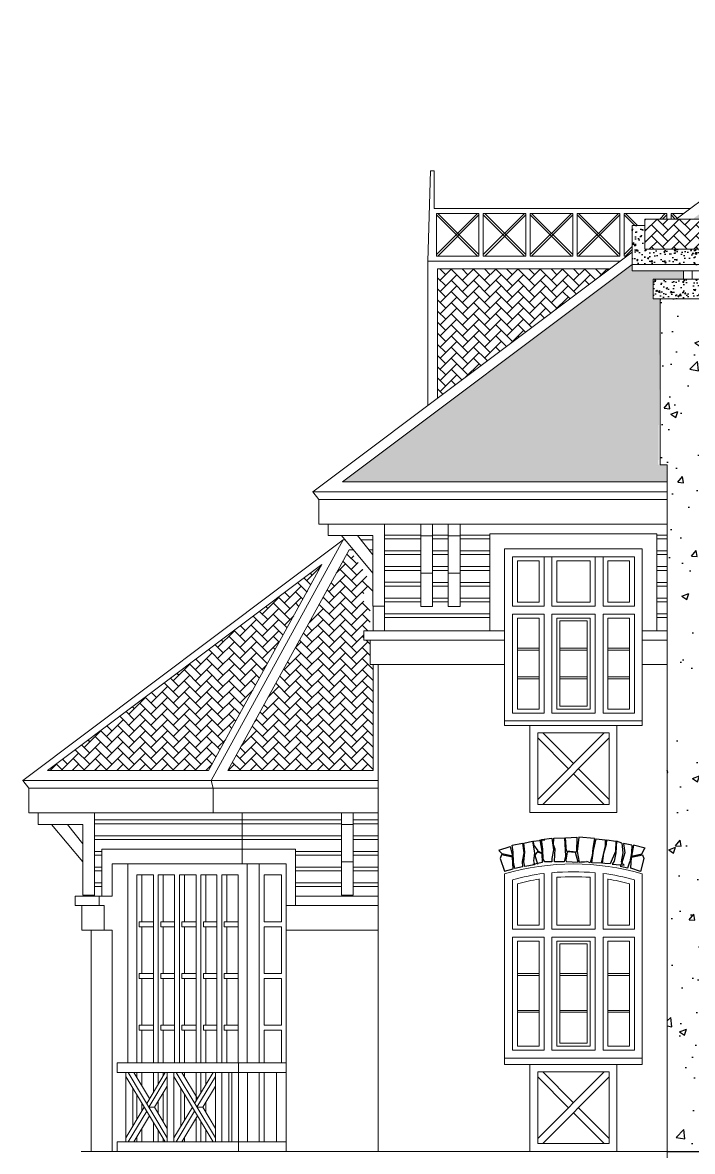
# Model space of a CAD drawing. Header units: inches. Extents: x 50528 to 135443, y 2123 to 51482.
# Drawn here: x 81285 to 88097, y 9921 to 21402 of the extents above; entities that cross this region are included whole.
import ezdxf

# ---------------------------------------------------------------- set-up
doc = ezdxf.new("R2010")
doc.units = ezdxf.units.IN
doc.header["$MEASUREMENT"] = 0
doc.layers.add('hatches', color=8, linetype='Continuous')
doc.layers.add('wall', color=140, linetype='Continuous')
pattern_1 = [(50, (0, 0), (717.26, -62.752), [75, -825]), (355, (0, 0), (-138.7513, 752.192), [60, -660]), (100.45144, (59.8, -5.2), (578.509, 689.44), [63.74, -701.142]), (46.1842, (0, 200), (1067.241, -165.519), [112.5, -1237.5]), (96.6356, (88.9, 186.2), (934.662, 974.119), [95.61, -1051.714]), (351.1842, (0, 200), (934.662, 974.119), [90, -990]), (21, (100, 150), (596.907, -402.619), [75, -825]), (326, (100, 150), (243.3153, 725.15), [60, -660]), (71.45144, (149.74, 116.45), (840.2224, 322.531), [63.74, -701.142]), (37.5, (0, 0), (12.15986, 332.89385), [0, -652, 0, -670, 0, -662.5]), (7.5, (0, 0), (263.0695, 394.4117), [0, -382, 0, -637, 0, -252.5]), (327.5, (-223, 0), (533.8224, -22.5549), [0, -250, 0, -780, 0, -1035]), (317.5, (-323, 0), (583.1862, 100.105), [0, -325, 0, -518, 0, -735])]

msp = doc.modelspace()

# ---------------------------------------------------------------- hatches: boundary and pattern name
at = {"layer": 'hatches', "ltscale": 50, "true_color": 0xcd6928}
h = msp.add_hatch(dxfattribs=at)
h.set_pattern_fill('AR-HBONE', color=32, scale=20, style=0)
h.paths.add_polyline_path([(84537, 16731), (87486, 18942), (87486, 18877), (88008, 18877), (88008, 18793), (87697, 18793), (87697, 18593), (87768, 18593), (87752, 16905), (87842, 16905), (87842, 16731)])
h.paths.add_polyline_path([(96398, 17101), (96398, 16896), (96385, 16896), (96385, 16893), (96278, 16893), (96278, 16731), (100137, 16731), (94042, 21302), (93568, 21302), (93589, 20617), (96987, 18060), (96927, 17980), (96927, 17730), (96851, 17730), (96851, 17610), (96714, 17610)])
h.paths.add_polyline_path([(90720, 16896), (90707, 16896), (90707, 17101), (90390, 17610), (90253, 17610), (90253, 17730), (90177, 17730), (90177, 17980), (90115, 18064), (93518, 20617), (93540, 21302), (90632, 21302), (88100, 19403), (88969, 19403), (88969, 19338), (89098, 19338), (89098, 18942), (89098, 18877), (88575, 18877), (88575, 18793), (88886, 18793), (88886, 18593), (88807, 18593), (88807, 16905), (88732, 16905), (88732, 16731), (90826, 16731), (90826, 16893), (90720, 16893)])
h.paths.add_polyline_path([(90666, 18797), (90011, 18797), (90011, 18797), (90666, 18797)], flags=16)
at = {"layer": 'hatches'}
h = msp.add_hatch(dxfattribs=at)
h.set_pattern_fill('AR-CONC', color=0, scale=20)
h.set_pattern_definition([(50, (0, 0), (143.45204, -12.55043), [15, -165]), (355, (0, 0), (-27.75027, 150.43843), [12, -132]), (100.45144, (11.95, -1.05), (115.70177, 137.888), [12.74804, -140.22842]), (46.1842, (0, 40), (213.44827, -33.10386), [22.5, -247.5]), (96.63564, (17.79, 37.24), (186.9324, 194.8237), [19.12207, -210.34275]), (351.18416, (0, 40), (186.9324, 194.8237), [18, -198]), (21, (20, 30), (119.38141, -80.52378), [15, -165]), (326, (20, 30), (48.66307, 145.03), [12, -132]), (71.45144, (29.95, 23.29), (168.04448, 64.50623), [12.74804, -140.22842]), (37.5, (0, 0), (2.43197, 66.57877), [0, -130.4, 0, -134, 0, -132.5]), (7.5, (0, 0), (52.61391, 78.88234), [0, -76.4, 0, -127.4, 0, -50.5]), (327.5, (-44.6, 0), (106.764487, -4.510974), [0, -50, 0, -156, 0, -207]), (317.5, (-64.6, 0), (116.63723, 20.021), [0, -65, 0, -103.6, 0, -147])])
h.paths.add_polyline_path([(88886, 18793), (87697, 18793), (87697, 18593), (88886, 18593)])
h.paths.add_polyline_path([(89098, 19338), (88969, 19338), (88969, 19097), (88969, 19097), (87615, 19097), (87615, 19338), (87485, 19338), (87486, 18942), (89098, 18942)])
at = {"layer": 'hatches', "ltscale": 50, "true_color": 0xcd6928}
h = msp.add_hatch(dxfattribs=at)
h.set_pattern_fill('AR-HBONE', color=32, scale=20, style=0)
h.paths.add_polyline_path([(87615, 19097), (88969, 19097), (88969, 19403), (87615, 19403)])
h = msp.add_hatch(dxfattribs=at)
h.set_pattern_fill('AR-HBONE', color=32, scale=20, style=0)
h.paths.add_polyline_path([(87260, 18897), (85505, 17581), (85505, 18897)])
at = {"layer": 'hatches'}
h = msp.add_hatch(dxfattribs=at)
h.set_pattern_fill('AR-CONC', color=0, scale=100)
h.set_pattern_definition(pattern_1)
h.paths.add_polyline_path([(88799, 18586), (87774, 18586), (87774, 18585), (87774, 16910), (88799, 16910)])
h = msp.add_hatch(dxfattribs=at)
h.set_pattern_fill('AR-CONC', color=0, scale=100)
h.set_pattern_definition(pattern_1)
h.paths.add_polyline_path([(88732, 16301), (88732, 16905), (87842, 16905), (87842, 16301), (87842, 15511), (88732, 15511)])
h.paths.add_polyline_path([(88732, 15511), (87842, 15511), (87842, 12586), (88732, 12586)])
h.paths.add_polyline_path([(88732, 12586), (87842, 12586), (87842, 9921), (88732, 9921)])
h.paths.add_polyline_path([(88732, 9921), (87842, 9921), (87842, 8871), (88732, 8871)])
at = {"layer": 'hatches', "ltscale": 50, "true_color": 0xcd6928}
h = msp.add_hatch(dxfattribs=at)
h.set_pattern_fill('AR-HBONE', color=32, scale=20, style=0)
h.paths.add_polyline_path([(84846, 15604), (84846, 15672), (84617, 16040), (84607, 16040), (83371, 13795), (84850, 13795), (84850, 14872), (84821, 14872), (84821, 15122), (84756, 15122), (84756, 15217), (84850, 15217), (84850, 15259), (84821, 15259), (84821, 15509), (84756, 15509), (84756, 15604)])
h = msp.add_hatch(dxfattribs=at)
h.set_pattern_fill('AR-HBONE', color=32, scale=20, style=0)
h.paths.add_polyline_path([(84329, 15889), (81537, 13795), (83177, 13795)])

# ---------------------------------------------------------------- linework, layer by layer
at = {"layer": 'hatches', "color": 55, "ltscale": 50, "true_color": 0x999b37}
for p, q in [((86480, 13076, -234), (86597, 13091, -234)), ((86547, 13091, -234), (86569, 12956, -234)), ((86562, 13095, -234), (86668, 13106, -234)), ((86575, 12997, -234), (86562, 13095, -234)), ((86668, 13106, -234), (86686, 12990, -234)), ((86686, 13041, -234), (86688, 13108, -234)), ((86688, 13108, -234), (86796, 13111, -234)), ((86796, 13111, -234), (86808, 12923, -234)), ((86805, 13111, -234), (86922, 13118, -234)), ((86817, 12976, -234), (86805, 13111, -234)), ((86922, 13118, -234), (86918, 12965, -234)), ((86941, 13119, -234), (86925, 12970, -234)), ((87103, 13103, -234), (86941, 13119, -234)), ((87103, 13103, -234), (87085, 13007, -234)), ((87091, 12981, -234), (87117, 13102, -234)), ((87117, 13102, -234), (87211, 13090, -234)), ((87211, 13090, -234), (87211, 13028, -234)), ((87224, 13045, -234), (87226, 13089, -234)), ((87226, 13089, -234), (87317, 13077, -234)), ((86127, 12986, -234), (86245, 13024, -234)), ((86127, 12986, -234), (86245, 13024, -234)), ((86163, 12948, -234), (86133, 12977, -234)), ((86163, 12948, -234), (86133, 12977, -234)), ((86245, 13024, -234), (86267, 12923, -234)), ((86264, 13035, -234), (86370, 13058, -234)), ((86273, 12965, -234), (86264, 13035, -234)), ((86370, 13058, -234), (86384, 12958, -234)), ((86384, 13055, -234), (86472, 13075, -234)), ((86392, 12966, -234), (86384, 13055, -234)), ((86472, 13075, -234), (86491, 12959, -234)), ((86484, 13039, -234), (86480, 13076, -234)), ((86527, 12980, -234), (86484, 13039, -234)), ((86525, 12975, -234), (86494, 12933, -234)), ((86579, 12895, -234), (86575, 12997, -234)), ((86686, 12990, -234), (86667, 12902, -234)), ((86701, 12995, -234), (86686, 13041, -234)), ((86697, 12942, -234), (86701, 12995, -234)), ((86918, 12965, -234), (86817, 12976, -234)), ((87075, 12858, -234), (87091, 12981, -234)), ((87085, 13007, -234), (87078, 12926, -234)), ((87211, 13028, -234), (87170, 12852, -234)), ((87198, 12953, -234), (87224, 13045, -234)), ((87317, 13077, -234), (87315, 12973, -234)), ((87325, 13076, -234), (87320, 12959, -234)), ((87381, 13055, -234), (87325, 13076, -234)), ((87381, 13055, -234), (87391, 12957, -234)), ((87396, 13053, -234), (87411, 12959, -234)), ((87482, 13035, -234), (87396, 13053, -234)), ((87482, 13035, -234), (87396, 13053, -234)), ((87482, 13035, -234), (87478, 12957, -234)), ((87482, 13035, -234), (87478, 12957, -234)), ((87497, 13035, -234), (87479, 12923, -234)), ((87497, 13035, -234), (87479, 12923, -234)), ((87618, 13007, -234), (87497, 13035, -234)), ((87618, 13007, -234), (87497, 13035, -234)), ((87583, 12948, -234), (87613, 13007, -234)), ((87583, 12948, -234), (87613, 13007, -234)), ((87613, 13007, -234), (87618, 13007, -234)), ((86154, 12937, -234), (86142, 12901, -234)), ((86154, 12937, -234), (86142, 12901, -234)), ((86142, 12901, -234), (86185, 12772, -234)), ((86142, 12901, -234), (86185, 12772, -234)), ((86269, 12915, -234), (86154, 12937, -234)), ((86269, 12915, -234), (86154, 12937, -234)), ((86267, 12923, -234), (86163, 12948, -234)), ((86267, 12923, -234), (86163, 12948, -234)), ((86276, 12794, -234), (86269, 12915, -234)), ((86278, 12863, -234), (86273, 12965, -234)), ((86290, 12800, -234), (86278, 12863, -234)), ((86384, 12958, -234), (86365, 12870, -234)), ((86365, 12870, -234), (86368, 12814, -234)), ((86384, 12865, -234), (86392, 12966, -234)), ((86394, 12818, -234), (86384, 12865, -234)), ((86473, 12843, -234), (86574, 12862, -234)), ((86491, 12959, -234), (86481, 12876, -234)), ((86481, 12876, -234), (86490, 12835, -234)), ((86494, 12933, -234), (86523, 12843, -234)), ((86570, 12947, -234), (86520, 12968, -234)), ((86569, 12956, -234), (86522, 12974, -234)), ((86574, 12862, -234), (86570, 12947, -234)), ((86596, 12865, -234), (86579, 12895, -234)), ((86669, 12867, -234), (86596, 12865, -234)), ((86667, 12902, -234), (86669, 12867, -234)), ((86695, 12865, -234), (86697, 12942, -234)), ((86794, 12865, -234), (86695, 12865, -234)), ((86808, 12923, -234), (86794, 12865, -234)), ((86824, 12967, -234), (86811, 12885, -234)), ((86811, 12885, -234), (86815, 12871, -234)), ((86815, 12871, -234), (86934, 12864, -234)), ((86910, 12962, -234), (86824, 12967, -234)), ((86934, 12864, -234), (86910, 12962, -234)), ((86925, 12970, -234), (86945, 12864, -234)), ((87057, 12857, -234), (87023, 12869, -234)), ((87078, 12926, -234), (87057, 12857, -234)), ((87182, 12853, -234), (87198, 12953, -234)), ((87315, 12973, -234), (87261, 12846, -234)), ((87303, 12873, -234), (87280, 12844, -234)), ((87320, 12959, -234), (87303, 12873, -234)), ((87391, 12957, -234), (87373, 12865, -234)), ((87403, 12832, -234), (87373, 12865, -234)), ((87411, 12959, -234), (87380, 12856, -234)), ((87439, 12807, -234), (87460, 12865, -234)), ((87478, 12957, -234), (87460, 12865, -234)), ((87478, 12957, -234), (87460, 12865, -234)), ((87470, 12802, -234), (87477, 12915, -234)), ((87470, 12802, -234), (87477, 12915, -234)), ((87477, 12915, -234), (87591, 12937, -234)), ((87477, 12915, -234), (87591, 12937, -234)), ((87479, 12923, -234), (87583, 12948, -234)), ((87479, 12923, -234), (87583, 12948, -234)), ((87604, 12901, -234), (87569, 12767, -234)), ((87604, 12901, -234), (87569, 12767, -234)), ((87591, 12937, -234), (87604, 12901, -234)), ((87591, 12937, -234), (87604, 12901, -234)), ((86185, 12772, -234), (86276, 12794, -234)), ((86185, 12772, -234), (86276, 12794, -234)), ((86368, 12814, -234), (86290, 12800, -234)), ((86490, 12835, -234), (86394, 12818, -234)), ((87170, 12852, -234), (87075, 12858, -234)), ((87207, 12849, -234), (87182, 12853, -234)), ((87261, 12846, -234), (87207, 12849, -234)), ((87280, 12844, -234), (87403, 12832, -234)), ((87380, 12856, -234), (87364, 12824, -234)), ((87364, 12824, -234), (87439, 12807, -234)), ((87569, 12767, -234), (87470, 12802, -234)), ((87569, 12767, -234), (87470, 12802, -234))]:
    msp.add_line(p, q, dxfattribs=at)
msp.add_open_spline([(86945, 12864, -234), (86964, 12865, -234), (86994, 12867, -234), (87023, 12869, -234)], degree=3, dxfattribs=at)
at = {"layer": 'wall', "color": 7, "linetype": 'Continuous', "lineweight": 15, "ltscale": 0.13, "true_color": 0xffffff}
for p, q in [((87933, 19403, -232), (90599, 21402, -232)), ((85433, 19893, -230), (85405, 18977, -230)), ((85433, 19893, -230), (85470, 19893, -230)), ((85470, 19893, -230), (85470, 19510, -230)), ((85470, 19510, -230), (88076, 19510, -230)), ((85911, 19460, -230), (85493, 19042, -230)), ((85493, 19460, -230), (85493, 19028, -230)), ((85493, 19460, -230), (85925, 19460, -230)), ((85911, 19028, -230), (85493, 19446, -230)), ((85925, 19042, -230), (85507, 19460, -230)), ((85925, 19446, -230), (85507, 19028, -230)), ((85640, 19460, -230), (85925, 19460, -230)), ((85925, 19460, -230), (85925, 19028, -230)), ((85970, 19460, -230), (85970, 19028, -230)), ((85970, 19460, -230), (85970, 19028, -230)), ((86389, 19460, -230), (85970, 19042, -230)), ((85970, 19460, -230), (86403, 19460, -230)), ((86389, 19028, -230), (85970, 19446, -230)), ((86403, 19042, -230), (85985, 19460, -230)), ((86403, 19446, -230), (85985, 19028, -230)), ((86118, 19460, -230), (86403, 19460, -230)), ((86403, 19460, -230), (86403, 19028, -230)), ((86448, 19460, -230), (86448, 19028, -230)), ((86448, 19460, -230), (86448, 19028, -230)), ((86866, 19460, -230), (86448, 19042, -230)), ((86448, 19460, -230), (86881, 19460, -230)), ((86866, 19028, -230), (86448, 19446, -230)), ((86881, 19042, -230), (86462, 19460, -230)), ((86881, 19446, -230), (86462, 19028, -230)), ((86595, 19460, -230), (86881, 19460, -230)), ((86881, 19460, -230), (86881, 19028, -230)), ((86926, 19460, -230), (86926, 19028, -230)), ((86926, 19460, -230), (86926, 19028, -230)), ((87344, 19460, -230), (86926, 19042, -230)), ((86926, 19460, -230), (87358, 19460, -230)), ((87344, 19028, -230), (86926, 19446, -230)), ((87358, 19042, -230), (86940, 19460, -230)), ((87358, 19446, -230), (86940, 19028, -230)), ((87358, 19460, -230), (87358, 19028, -230)), ((87403, 19460, -230), (87403, 19028, -230)), ((87403, 19460, -230), (87403, 19028, -230)), ((87403, 19460, -230), (87836, 19460, -230)), ((87511, 19338, -230), (87403, 19446, -230)), ((87539, 19338, -230), (87417, 19460, -230)), ((87821, 19460, -230), (87765, 19403, -230)), ((87836, 19446, -230), (87793, 19403, -230)), ((87836, 19460, -230), (87836, 19403, -230)), ((87881, 19460, -230), (87881, 19403, -230)), ((87881, 19460, -230), (87881, 19403, -230)), ((87881, 19460, -230), (88009, 19460, -230)), ((87923, 19403, -230), (87881, 19446, -230)), ((87944, 19411, -230), (87895, 19460, -230)), ((87615, 19338, -245), (87485, 19338, -245)), ((87486, 18942, -232), (87485, 19338, -232)), ((84237, 16631, -232), (87485, 19067, -232)), ((87485, 19124, -230), (87403, 19042, -230)), ((87485, 19096, -230), (87417, 19028, -230)), ((87366, 18977, -234), (85405, 18977, -234)), ((85405, 17506, -232), (85405, 18977, -230)), ((87366, 18977, -230), (85405, 18977, -230)), ((85925, 19028, -230), (85493, 19028, -230)), ((86403, 19028, -230), (85970, 19028, -230)), ((86881, 19028, -230), (86448, 19028, -230)), ((87358, 19028, -230), (86926, 19028, -230)), ((87433, 19028, -230), (87403, 19028, -230)), ((84537, 16731, -232), (87486, 18942, -232)), ((85505, 17581, -232), (85505, 18897, -230)), ((87260, 18897, -230), (85505, 18897, -230)), ((87485, 18942, -232), (87485, 18877, -232)), ((87485, 18877, -232), (89098, 18877, -232)), ((87486, 18942, -232), (89098, 18942, -232)), ((88008, 18793, -232), (88008, 18877, -232)), ((88095, 18877, -232), (88095, 18793, -232)), ((87768, 18593, -278), (87768, 16905, -278)), ((87768, 16905, -272), (87842, 16905, -310)), ((87842, 16301, -317), (87842, 16905, -317)), ((87842, 16731, -234), (84537, 16731, -232)), ((87842, 16631, -234), (84235, 16631, -232)), ((84297, 16551, -232), (84237, 16631, -232)), ((84297, 16301, -232), (84297, 16551, -232)), ((84297, 16551, -232), (87842, 16551, -234)), ((84297, 16551, -232), (84297, 16301, -232)), ((84297, 16301, -232), (87842, 16301, -234)), ((84392, 16184, -232), (84392, 16301, -232)), ((84966, 16301, -232), (84966, 15217, -232)), ((85334, 16190, -232), (84966, 16190, -232)), ((85334, 16301, -232), (85334, 15464, -232)), ((85454, 16301, -232), (85454, 15464, -232)), ((85614, 16190, -232), (85454, 16190, -232)), ((85614, 16301, -234), (85614, 15464, -234)), ((85734, 16301, -234), (85734, 15464, -234)), ((86037, 16190, -232), (85734, 16190, -232)), ((86037, 16201, -234), (86037, 15217, -234)), ((87737, 16201, -234), (86037, 16201, -234)), ((87737, 16201, -234), (87737, 15217, -234)), ((87842, 16189, -232), (87737, 16189, -232)), ((87842, 8871, -234), (87842, 16301, -234)), ((81287, 13695, -234), (84547, 16140, -234)), ((83202, 13695, -234), (84547, 16140, -234)), ((84846, 16184, -232), (84392, 16184, -232)), ((84846, 15803, -232), (84529, 16184, -232)), ((84547, 16140, -234), (84565, 16140, -234)), ((84846, 15988, -232), (84692, 16184, -232)), ((84726, 16140, -234), (84846, 16140, -234)), ((84846, 16184, -232), (84846, 15467, -232)), ((85334, 16151, -232), (84966, 16151, -232)), ((85334, 16181, -232), (85454, 16181, -232)), ((85614, 16151, -232), (85454, 16151, -232)), ((85614, 16181, -234), (85734, 16181, -234)), ((86037, 16151, -232), (85734, 16151, -232)), ((87842, 16151, -232), (87737, 16151, -232)), ((83371, 13795, -234), (84607, 16040, -234)), ((84607, 16040, -234), (84649, 16040, -234)), ((84805, 16040, -234), (84846, 16040, -234)), ((85334, 16030, -232), (84966, 16030, -232)), ((85334, 15991, -232), (84966, 15991, -232)), ((85614, 16029, -232), (85454, 16029, -232)), ((85614, 15991, -232), (85454, 15991, -232)), ((86037, 16029, -232), (85734, 16029, -232)), ((86037, 15991, -232), (85734, 15991, -232)), ((86187, 16051, -234), (86187, 14254, -234)), ((87587, 16051, -234), (86187, 16051, -234)), ((86268, 15967, -234), (86268, 15467, -234)), ((86268, 15967, -234), (87508, 15967, -234)), ((86588, 15967, -234), (86588, 15507, -234)), ((86588, 15967, -234), (86588, 15467, -234)), ((86668, 15967, -234), (86668, 15467, -234)), ((87108, 15967, -234), (87108, 15467, -234)), ((87188, 15967, -234), (87188, 15467, -234)), ((87188, 15967, -234), (87188, 15467, -234)), ((87508, 15967, -234), (87508, 15467, -234)), ((87587, 16051, -234), (87587, 14254, -234)), ((87842, 16029, -232), (87737, 16029, -232)), ((87842, 15991, -232), (87737, 15991, -232)), ((81537, 13795, -234), (84329, 15889, -234)), ((83177, 13795, -234), (84329, 15889, -234)), ((85334, 15870, -232), (84966, 15870, -232)), ((85614, 15870, -232), (85454, 15870, -232)), ((86037, 15869, -232), (85734, 15870, -232)), ((86318, 15927, -234), (86538, 15927, -234)), ((86318, 15927, -234), (86318, 15507, -234)), ((86538, 15927, -234), (86538, 15507, -234)), ((86718, 15927, -234), (87058, 15927, -234)), ((86718, 15927, -234), (86718, 15507, -234)), ((87058, 15927, -234), (87058, 15507, -234)), ((87238, 15927, -234), (87458, 15927, -234)), ((87238, 15927, -234), (87238, 15507, -234)), ((87458, 15927, -234), (87458, 15507, -234)), ((87842, 15869, -232), (87737, 15869, -232)), ((85334, 15831, -232), (84966, 15831, -232)), ((85334, 15801, -232), (85454, 15801, -232)), ((85614, 15831, -232), (85454, 15831, -232)), ((85614, 15801, -234), (85734, 15801, -234)), ((86037, 15831, -232), (85734, 15831, -232)), ((87842, 15831, -232), (87737, 15831, -232)), ((85334, 15710, -232), (84966, 15710, -232)), ((85334, 15671, -232), (84966, 15671, -232)), ((85614, 15709, -232), (85454, 15709, -232)), ((85614, 15671, -232), (85454, 15671, -232)), ((86037, 15709, -232), (85734, 15709, -232)), ((86037, 15671, -232), (85734, 15671, -232)), ((87842, 15709, -232), (87737, 15709, -232)), ((87842, 15671, -232), (87737, 15671, -232)), ((85334, 15549, -232), (84966, 15549, -232)), ((85334, 15511, -232), (84966, 15511, -232)), ((85614, 15549, -232), (85454, 15549, -232)), ((85614, 15511, -232), (85454, 15511, -232)), ((86037, 15549, -232), (85734, 15549, -232)), ((86037, 15511, -232), (85734, 15511, -232)), ((86318, 15507, -234), (86538, 15507, -234)), ((86668, 15507, -234), (86668, 15467, -234)), ((86718, 15507, -234), (87058, 15507, -234)), ((87238, 15507, -234), (87458, 15507, -234)), ((87842, 15549, -232), (87737, 15549, -232)), ((87842, 15511, -232), (87737, 15511, -232)), ((84846, 15467, -232), (84966, 15467, -232)), ((84850, 15467, -232), (84850, 15217, -232)), ((86037, 15389, -232), (84966, 15389, -232)), ((85334, 15464, -232), (85454, 15464, -232)), ((85614, 15464, -234), (85734, 15464, -234)), ((86268, 15467, -234), (86588, 15467, -234)), ((86268, 15467, -234), (86588, 15467, -234)), ((86268, 15387, -234), (86268, 14380, -234)), ((86268, 15387, -234), (86588, 15387, -234)), ((86268, 15387, -234), (86588, 15387, -234)), ((86588, 15387, -234), (86588, 14380, -234)), ((86588, 15387, -234), (86588, 14380, -234)), ((86668, 15467, -234), (87108, 15467, -234)), ((86668, 15387, -234), (87108, 15387, -234)), ((86668, 15387, -234), (86668, 14380, -234)), ((86668, 15387, -234), (87108, 15387, -234)), ((86668, 15387, -234), (86668, 14380, -234)), ((87108, 15387, -234), (87108, 14380, -234)), ((87108, 15387, -234), (87108, 14380, -234)), ((87188, 15467, -234), (87508, 15467, -234)), ((87188, 15387, -234), (87188, 14380, -234)), ((87188, 15387, -234), (87188, 14380, -234)), ((87508, 15387, -234), (87188, 15387, -234)), ((87508, 15387, -234), (87188, 15387, -234)), ((87508, 15387, -234), (87508, 14380, -234)), ((87842, 15389, -232), (87737, 15389, -232)), ((86037, 15351, -232), (84966, 15351, -232)), ((86318, 15346, -234), (86318, 14420, -234)), ((86318, 15346, -234), (86538, 15346, -234)), ((86538, 15346, -234), (86538, 14420, -234)), ((86718, 15346, -234), (86718, 14420, -234)), ((86718, 15346, -234), (87058, 15346, -234)), ((86718, 15346, -234), (86718, 14420, -234)), ((86718, 15346, -234), (87058, 15346, -234)), ((86748, 15316, -234), (86748, 14450, -234)), ((86748, 15316, -234), (87028, 15316, -234)), ((87028, 15316, -234), (87028, 14450, -234)), ((87058, 15346, -234), (87058, 14420, -234)), ((87058, 15346, -234), (87058, 14420, -234)), ((87238, 15346, -234), (87238, 14420, -234)), ((87458, 15346, -234), (87238, 15346, -234)), ((87458, 15346, -234), (87458, 14420, -234)), ((87842, 15351, -232), (87737, 15351, -232)), ((86187, 15217, -232), (84756, 15217, -232)), ((84756, 15217, -232), (84756, 15122, -232)), ((87842, 15217, -232), (87587, 15217, -232)), ((84756, 15122, -232), (86187, 15122, -232)), ((84821, 14872, -232), (84821, 15122, -232)), ((87587, 15122, -232), (87842, 15122, -232)), ((86538, 15038, -234), (86318, 15038, -234)), ((86538, 15018, -234), (86318, 15018, -234)), ((87028, 15038, -234), (86748, 15038, -234)), ((87028, 15018, -234), (86748, 15018, -234)), ((87458, 15038, -234), (87238, 15038, -234)), ((87458, 15018, -234), (87238, 15018, -234)), ((84821, 14872, -232), (86187, 14872, -232)), ((84850, 14872, -232), (84850, 13795, -232)), ((84901, 14872, -232), (84901, 9921, -232)), ((87587, 14872, -232), (87842, 14872, -232)), ((86538, 14749, -234), (86318, 14749, -234)), ((86538, 14729, -234), (86318, 14729, -234)), ((87028, 14749, -234), (86748, 14749, -234)), ((87028, 14729, -234), (86748, 14729, -234)), ((87458, 14749, -234), (87238, 14749, -234)), ((87458, 14729, -234), (87238, 14729, -234)), ((86268, 14380, -234), (86588, 14380, -234)), ((86538, 14420, -234), (86318, 14420, -234)), ((86668, 14380, -234), (87108, 14380, -234)), ((87058, 14420, -234), (86718, 14420, -234)), ((86748, 14450, -234), (87028, 14450, -234)), ((87188, 14380, -234), (87508, 14380, -234)), ((87458, 14420, -234), (87238, 14420, -234)), ((87587, 14300, -234), (86187, 14300, -234)), ((86187, 14300, -234), (87587, 14300, -234)), ((86187, 14254, -234), (87587, 14254, -234)), ((86445, 13369, -234), (86445, 14254, -234)), ((87330, 14254, -234), (87330, 13369, -234)), ((86525, 14179, -234), (87250, 14179, -234)), ((86525, 13449, -234), (86525, 14179, -234)), ((86525, 13500, -235), (87199, 14179, -234)), ((86525, 14128, -234), (86837, 13814, -235)), ((86576, 14179, -234), (86888, 13865, -235)), ((86576, 13449, -235), (87250, 14128, -234)), ((87250, 13449, -234), (87250, 14179, -234)), ((83177, 13795, -234), (81537, 13795, -234)), ((84850, 13795, -234), (83371, 13795, -234)), ((86938, 13814, -235), (87250, 13500, -235)), ((84901, 13695, -234), (81285, 13695, -234)), ((81347, 13615, -234), (81287, 13695, -234)), ((83222, 13615, -232), (83202, 13695, -234)), ((86888, 13763, -235), (87199, 13449, -235)), ((81347, 13365, -234), (81347, 13615, -234)), ((81347, 13615, -234), (84901, 13615, -234)), ((81347, 13615, -234), (81347, 13365, -234)), ((83222, 13365, -232), (83222, 13615, -232)), ((87250, 13449, -235), (86525, 13449, -235)), ((84901, 13365, -234), (81347, 13365, -234)), ((81347, 13365, -234), (84901, 13365, -234)), ((81442, 13246, -233), (81442, 13363, -234)), ((82016, 13365, -234), (82016, 12518, -234)), ((83519, 12847, -240), (83519, 13365, -233)), ((84528, 13365, -234), (84528, 12528, -234)), ((84648, 13365, -234), (84648, 12528, -234)), ((87330, 13369, -234), (86445, 13369, -234)), ((81896, 13246, -233), (81442, 13246, -233)), ((81896, 12865, -233), (81579, 13246, -233)), ((81896, 13051, -233), (81742, 13246, -233)), ((81896, 13246, -233), (81896, 12529, -233)), ((84528, 13293, -234), (82016, 13294, -234)), ((84528, 13254, -234), (82016, 13254, -234)), ((84528, 13245, -234), (84648, 13245, -234)), ((84901, 13293, -232), (84648, 13293, -232)), ((84901, 13254, -232), (84648, 13254, -232)), ((84528, 13131, -234), (82016, 13132, -234)), ((84528, 13094, -234), (82016, 13094, -234)), ((84901, 13132, -232), (84648, 13132, -232)), ((84901, 13094, -232), (84648, 13094, -232)), ((82090, 12972, -234), (82016, 12972, -234)), ((82090, 12934, -234), (82016, 12934, -234)), ((84528, 12972, -234), (84061, 12972, -234)), ((84528, 12934, -234), (84061, 12934, -234)), ((84528, 12865, -234), (84648, 12865, -234)), ((84901, 12972, -232), (84648, 12972, -232)), ((84901, 12934, -232), (84648, 12934, -232)), ((82090, 12812, -234), (82016, 12812, -234)), ((82090, 12774, -234), (82016, 12774, -234)), ((82197, 12518, -232), (82197, 12847, -232)), ((82197, 12847, -234), (83967, 12847, -234)), ((82354, 10821, -232), (82354, 12847, -236)), ((83570, 10821, -232), (83570, 12847, -236)), ((83691, 12847, -236), (83691, 10821, -232)), ((83967, 12847, -232), (83967, 9921, -232)), ((84528, 12812, -234), (84061, 12812, -234)), ((84528, 12774, -234), (84061, 12774, -234)), ((84901, 12812, -232), (84648, 12812, -232)), ((84901, 12774, -232), (84648, 12774, -232)), ((86588, 12748, -234), (86588, 12221, -234)), ((86588, 12748, -234), (86588, 12181, -234)), ((86668, 12756, -234), (86668, 12181, -234)), ((87108, 12755, -234), (87108, 12181, -234)), ((87188, 12748, -234), (87188, 12181, -234)), ((87188, 12748, -234), (87188, 12181, -234)), ((82090, 12652, -234), (82016, 12652, -234)), ((82447, 11470, -232), (82447, 12733, -236)), ((82615, 12733, -236), (82447, 12733, -236)), ((82615, 12733, -236), (82447, 12733, -236)), ((82497, 12257, -234), (82497, 12733, -236)), ((82615, 12733, -236), (82615, 10821, -232)), ((82830, 12733, -236), (82665, 12733, -236)), ((82665, 12733, -236), (82665, 10821, -232)), ((82830, 12733, -236), (82665, 12733, -236)), ((82715, 12733, -236), (82715, 12257, -234)), ((82830, 10821, -232), (82830, 12733, -236)), ((83029, 12733, -236), (82880, 12733, -236)), ((82880, 10821, -232), (82880, 12733, -236)), ((83049, 12733, -236), (82880, 12733, -236)), ((82930, 12257, -234), (82930, 12733, -236)), ((83049, 10821, -232), (83049, 12733, -236)), ((83049, 10821, -232), (83049, 12733, -236)), ((83049, 10821, -232), (83049, 12733, -236)), ((83223, 12733, -236), (83099, 12733, -236)), ((83099, 10821, -232), (83099, 12733, -236)), ((83223, 12733, -236), (83099, 12733, -236)), ((83223, 12733, -236), (83099, 12733, -236)), ((83099, 10821, -232), (83099, 12733, -236)), ((83223, 12733, -236), (83099, 12733, -236)), ((83223, 12733, -236), (83099, 12733, -236)), ((83099, 10821, -232), (83099, 12733, -236)), ((83261, 12733, -236), (83099, 12733, -236)), ((83149, 12257, -234), (83149, 12733, -236)), ((83149, 12257, -234), (83149, 12733, -236)), ((83149, 12257, -234), (83149, 12733, -236)), ((83261, 10821, -232), (83261, 12733, -236)), ((83261, 10821, -232), (83261, 12733, -236)), ((83261, 10821, -232), (83261, 12733, -236)), ((83381, 12733, -236), (83311, 12733, -236)), ((83311, 10821, -232), (83311, 12733, -236)), ((83381, 12733, -236), (83311, 12733, -236)), ((83381, 12733, -236), (83311, 12733, -236)), ((83311, 10821, -232), (83311, 12733, -236)), ((83381, 12733, -236), (83311, 12733, -236)), ((83381, 12733, -236), (83311, 12733, -236)), ((83311, 10821, -232), (83311, 12733, -236)), ((83477, 12733, -236), (83311, 12733, -236)), ((83361, 12257, -234), (83361, 12733, -236)), ((83361, 12257, -234), (83361, 12733, -236)), ((83361, 12257, -234), (83361, 12733, -236)), ((83477, 10821, -232), (83477, 12733, -236)), ((83741, 12733, -236), (83917, 12733, -236)), ((83741, 12733, -236), (83741, 12257, -234)), ((83917, 12733, -236), (83918, 12257, -234)), ((84528, 12652, -234), (84061, 12652, -234)), ((84901, 12652, -234), (84648, 12652, -234)), ((86187, 12743, -234), (86187, 10806, -234)), ((86268, 12681, -234), (86268, 12181, -234)), ((86318, 12642, -234), (86318, 12221, -234)), ((86538, 12692, -234), (86538, 12221, -234)), ((86718, 12709, -234), (86718, 12221, -234)), ((87058, 12709, -234), (87058, 12221, -234)), ((87238, 12692, -234), (87238, 12221, -234)), ((87458, 12642, -234), (87458, 12221, -234)), ((87508, 12681, -234), (87508, 12181, -234)), ((87587, 12743, -234), (87587, 10806, -234)), ((81821, 12518, -236), (82197, 12518, -236)), ((81821, 12518, -234), (81821, 12423, -234)), ((81896, 12529, -233), (82016, 12529, -233)), ((81962, 12518, -232), (81962, 12528, -232)), ((82090, 12614, -234), (82016, 12614, -234)), ((82065, 12518, -234), (82065, 12423, -234)), ((84528, 12614, -234), (84061, 12614, -234)), ((84061, 12518, -236), (84901, 12518, -236)), ((84528, 12528, -234), (84648, 12528, -234)), ((84901, 12614, -234), (84648, 12614, -234)), ((81821, 12423, -236), (82115, 12423, -236)), ((81886, 12173, -234), (81886, 12423, -234)), ((82115, 12173, -234), (82115, 12423, -234)), ((83967, 12423, -236), (84901, 12423, -236)), ((82197, 12173, -236), (81886, 12173, -236)), ((81983, 12173, -232), (81983, 9921, -232)), ((82197, 9921, -235), (82197, 12173, -232)), ((82472, 12207, -234), (82472, 12257, -234)), ((82615, 12257, -234), (82472, 12257, -234)), ((82615, 12207, -234), (82472, 12207, -234)), ((82497, 11731, -232), (82497, 12207, -234)), ((82830, 12257, -234), (82690, 12257, -234)), ((82690, 12207, -234), (82690, 12257, -234)), ((82830, 12207, -234), (82690, 12207, -234)), ((82715, 12207, -234), (82715, 11731, -232)), ((83049, 12257, -234), (82905, 12257, -234)), ((82905, 12207, -234), (82905, 12257, -234)), ((83049, 12207, -234), (82905, 12207, -234)), ((82930, 11731, -232), (82930, 12207, -234)), ((83223, 12257, -234), (83124, 12257, -234)), ((83124, 12207, -234), (83124, 12257, -234)), ((83223, 12257, -234), (83124, 12257, -234)), ((83124, 12207, -234), (83124, 12257, -234)), ((83261, 12257, -234), (83124, 12257, -234)), ((83124, 12207, -234), (83124, 12257, -234)), ((83223, 12207, -234), (83124, 12207, -234)), ((83223, 12207, -234), (83124, 12207, -234)), ((83261, 12207, -234), (83124, 12207, -234)), ((83149, 11731, -232), (83149, 12207, -234)), ((83149, 11731, -232), (83149, 12207, -234)), ((83149, 11731, -232), (83149, 12207, -234)), ((83415, 12257, -234), (83336, 12257, -234)), ((83336, 12207, -234), (83336, 12257, -234)), ((83415, 12257, -234), (83336, 12257, -234)), ((83336, 12207, -234), (83336, 12257, -234)), ((83477, 12257, -234), (83336, 12257, -234)), ((83336, 12207, -234), (83336, 12257, -234)), ((83477, 12207, -234), (83336, 12207, -234)), ((83477, 12207, -234), (83336, 12207, -234)), ((83477, 12207, -234), (83336, 12207, -234)), ((83361, 11731, -232), (83361, 12207, -234)), ((83361, 11731, -232), (83361, 12207, -234)), ((83361, 11731, -232), (83361, 12207, -234)), ((83741, 12257, -234), (83918, 12257, -234)), ((83741, 12207, -234), (83918, 12207, -234)), ((83741, 12207, -234), (83741, 11731, -232)), ((83918, 12207, -234), (83917, 11731, -232)), ((84901, 12173, -236), (83967, 12173, -236)), ((86268, 12181, -234), (86588, 12181, -234)), ((86268, 12181, -234), (86588, 12181, -234)), ((86318, 12221, -234), (86538, 12221, -234)), ((86668, 12221, -234), (86668, 12181, -234)), ((86668, 12181, -234), (87108, 12181, -234)), ((86718, 12221, -234), (87058, 12221, -234)), ((87188, 12181, -234), (87508, 12181, -234)), ((87238, 12221, -234), (87458, 12221, -234)), ((83968, 12163, -232), (83967, 12163, -232)), ((86268, 12101, -234), (86268, 10951, -234)), ((86268, 12101, -234), (86588, 12101, -234)), ((86268, 12101, -234), (86588, 12101, -234)), ((86318, 12061, -234), (86318, 10991, -234)), ((86318, 12061, -234), (86538, 12061, -234)), ((86538, 12061, -234), (86538, 10991, -234)), ((86588, 12101, -234), (86588, 10951, -234)), ((86588, 12101, -234), (86588, 10951, -234)), ((86668, 12101, -234), (87108, 12101, -234)), ((86668, 12101, -234), (86668, 10951, -234)), ((86668, 12101, -234), (87108, 12101, -234)), ((86668, 12101, -234), (86668, 10951, -234)), ((86718, 12061, -234), (87058, 12061, -234)), ((86718, 12061, -234), (86718, 10991, -234)), ((86718, 12061, -234), (87058, 12061, -234)), ((87058, 12061, -234), (87058, 10991, -234)), ((87108, 12101, -234), (87108, 10951, -234)), ((87108, 12101, -234), (87108, 10951, -234)), ((87188, 12101, -234), (87188, 10951, -234)), ((87188, 12101, -234), (87188, 10951, -234)), ((87508, 12101, -234), (87188, 12101, -234)), ((87508, 12101, -234), (87188, 12101, -234)), ((87238, 12061, -234), (87238, 10991, -234)), ((87458, 12061, -234), (87238, 12061, -234)), ((87458, 12061, -234), (87458, 10991, -234)), ((87508, 12101, -234), (87508, 10951, -234)), ((82447, 10821, -232), (82447, 11989, -232)), ((86748, 12031, -234), (86748, 11021, -234)), ((86748, 12031, -234), (87028, 12031, -234)), ((87028, 12031, -234), (87028, 11021, -234)), ((82615, 11731, -232), (82472, 11731, -232)), ((82472, 11681, -232), (82472, 11731, -232)), ((82830, 11731, -232), (82690, 11731, -232)), ((82690, 11731, -232), (82690, 11681, -232)), ((83049, 11731, -232), (82905, 11731, -232)), ((82905, 11681, -232), (82905, 11731, -232)), ((83223, 11731, -232), (83124, 11731, -232)), ((83124, 11681, -232), (83124, 11731, -232)), ((83223, 11731, -232), (83124, 11731, -232)), ((83124, 11681, -232), (83124, 11731, -232)), ((83261, 11731, -232), (83124, 11731, -232)), ((83124, 11681, -232), (83124, 11731, -232)), ((83477, 11731, -232), (83336, 11731, -232)), ((83336, 11681, -232), (83336, 11731, -232)), ((83477, 11731, -232), (83336, 11731, -232)), ((83336, 11681, -232), (83336, 11731, -232)), ((83477, 11731, -232), (83336, 11731, -232)), ((83336, 11681, -232), (83336, 11731, -232)), ((83741, 11731, -232), (83917, 11731, -232)), ((86538, 11730, -234), (86318, 11730, -234)), ((87028, 11730, -234), (86748, 11730, -234)), ((87458, 11730, -234), (87238, 11730, -234)), ((82615, 11681, -232), (82472, 11681, -232)), ((82497, 11205, -232), (82497, 11681, -232)), ((82830, 11681, -232), (82690, 11681, -232)), ((82715, 11681, -232), (82715, 11205, -232)), ((83049, 11681, -232), (82905, 11681, -232)), ((82930, 11205, -232), (82930, 11681, -232)), ((83223, 11681, -232), (83124, 11681, -232)), ((83223, 11681, -232), (83124, 11681, -232)), ((83261, 11681, -232), (83124, 11681, -232)), ((83149, 11205, -232), (83149, 11681, -232)), ((83149, 11205, -232), (83149, 11681, -232)), ((83149, 11205, -232), (83149, 11681, -232)), ((83415, 11681, -232), (83336, 11681, -232)), ((83415, 11681, -232), (83336, 11681, -232)), ((83477, 11681, -232), (83336, 11681, -232)), ((83361, 11205, -232), (83361, 11681, -232)), ((83361, 11205, -232), (83361, 11681, -232)), ((83361, 11205, -232), (83361, 11681, -232)), ((83741, 11681, -232), (83917, 11681, -232)), ((83741, 11681, -232), (83741, 11205, -232)), ((83917, 11681, -232), (83917, 11205, -232)), ((86538, 11710, -234), (86318, 11710, -234)), ((87028, 11710, -234), (86748, 11710, -234)), ((87458, 11710, -234), (87238, 11710, -234)), ((86538, 11356, -234), (86318, 11356, -234)), ((86538, 11336, -234), (86318, 11336, -234)), ((87028, 11356, -234), (86748, 11356, -234)), ((87028, 11336, -234), (86748, 11336, -234)), ((87458, 11356, -234), (87238, 11356, -234)), ((87458, 11336, -234), (87238, 11336, -234)), ((82472, 11155, -232), (82472, 11205, -232)), ((82615, 11205, -232), (82472, 11205, -232)), ((82472, 11155, -232), (82472, 11205, -232)), ((82615, 11155, -232), (82472, 11155, -232)), ((82497, 10821, -232), (82497, 11155, -232)), ((82830, 11205, -232), (82690, 11205, -232)), ((82690, 11205, -232), (82690, 11155, -232)), ((82690, 11205, -232), (82690, 11155, -232)), ((82830, 11155, -232), (82690, 11155, -232)), ((82715, 11155, -232), (82715, 10821, -232)), ((83049, 11205, -232), (82905, 11205, -232)), ((82905, 11155, -232), (82905, 11205, -232)), ((83049, 11155, -232), (82905, 11155, -232)), ((82930, 10821, -232), (82930, 11155, -232)), ((83223, 11205, -232), (83124, 11205, -232)), ((83124, 11155, -232), (83124, 11205, -232)), ((83223, 11205, -232), (83124, 11205, -232)), ((83124, 11155, -232), (83124, 11205, -232)), ((83261, 11205, -232), (83124, 11205, -232)), ((83124, 11155, -232), (83124, 11205, -232)), ((83223, 11155, -232), (83124, 11155, -232)), ((83223, 11155, -232), (83124, 11155, -232)), ((83261, 11155, -232), (83124, 11155, -232)), ((83149, 10821, -232), (83149, 11155, -232)), ((83149, 10821, -232), (83149, 11155, -232)), ((83149, 10821, -232), (83149, 11155, -232)), ((83477, 11205, -232), (83336, 11205, -232)), ((83336, 11155, -232), (83336, 11205, -232)), ((83477, 11205, -232), (83336, 11205, -232)), ((83336, 11155, -232), (83336, 11205, -232)), ((83477, 11205, -232), (83336, 11205, -232)), ((83336, 11155, -232), (83336, 11205, -232)), ((83415, 11155, -232), (83336, 11155, -232)), ((83415, 11155, -232), (83336, 11155, -232)), ((83477, 11155, -232), (83336, 11155, -232)), ((83361, 10821, -232), (83361, 11155, -232)), ((83361, 10821, -232), (83361, 11155, -232)), ((83361, 10821, -232), (83361, 11155, -232)), ((83741, 11205, -232), (83917, 11205, -232)), ((83741, 11155, -232), (83917, 11155, -232)), ((83741, 11155, -232), (83741, 10821, -232)), ((83917, 11155, -232), (83917, 10821, -232)), ((86268, 10951, -234), (86588, 10951, -234)), ((86538, 10991, -234), (86318, 10991, -234)), ((86668, 10951, -234), (87108, 10951, -234)), ((87058, 10991, -234), (86718, 10991, -234)), ((86748, 11021, -234), (87028, 11021, -234)), ((87188, 10951, -234), (87508, 10951, -234)), ((87458, 10991, -234), (87238, 10991, -234)), ((83967, 10821, -232), (82247, 10821, -232)), ((82247, 10821, -232), (82247, 10723, -232)), ((83433, 10821, -232), (83955, 10821, -232)), ((83482, 10821, -232), (83482, 9921, -232)), ((87587, 10871, -234), (86187, 10871, -234)), ((86187, 10871, -234), (87587, 10871, -234)), ((86187, 10806, -234), (87587, 10806, -234)), ((86445, 9921, -234), (86445, 10806, -234)), ((87330, 10806, -234), (87330, 9921, -234)), ((82247, 10723, -232), (83552, 10723, -232)), ((82336, 10723, -232), (82336, 10019, -232)), ((82734, 10019, -232), (82336, 10682, -232)), ((82757, 10058, -232), (82358, 10723, -232)), ((82576, 10458, -232), (82416, 10723, -232)), ((82447, 10672, -232), (82447, 10723, -232)), ((82497, 10589, -232), (82497, 10723, -232)), ((82735, 10723, -232), (82547, 10409, -232)), ((82757, 10682, -232), (82570, 10370, -232)), ((82615, 10723, -232), (82615, 10522, -232)), ((82665, 10723, -232), (82665, 10605, -232)), ((82715, 10723, -232), (82715, 10689, -232)), ((82757, 10721, -232), (82757, 10019, -232)), ((82757, 10721, -232), (82757, 10019, -232)), ((82824, 10721, -232), (82824, 10019, -232)), ((83222, 10019, -232), (82824, 10682, -232)), ((83246, 10058, -232), (82847, 10723, -232)), ((83064, 10458, -232), (82905, 10723, -232)), ((82930, 10682, -232), (82930, 10723, -232)), ((83224, 10723, -232), (83035, 10409, -232)), ((83049, 10432, -232), (83049, 10723, -232)), ((83049, 10432, -232), (83049, 10723, -232)), ((83049, 10432, -232), (83049, 10723, -232)), ((83246, 10682, -232), (83058, 10370, -232)), ((83099, 10516, -232), (83099, 10723, -232)), ((83099, 10516, -232), (83099, 10723, -232)), ((83149, 10599, -232), (83149, 10723, -232)), ((83149, 10599, -232), (83149, 10723, -232)), ((83246, 10723, -232), (83246, 10019, -232)), ((83246, 10723, -232), (83246, 10019, -232)), ((83313, 10723, -232), (83313, 10019, -232)), ((83383, 10723, -232), (83383, 10019, -232)), ((83414, 10723, -232), (83414, 10019, -232)), ((83967, 10723, -232), (83482, 10723, -232)), ((83574, 10723, -232), (83574, 10019, -232)), ((83691, 10723, -232), (83691, 10019, -232)), ((83741, 10721, -232), (83741, 10019, -232)), ((83867, 10723, -232), (83867, 10019, -232)), ((86525, 10731, -234), (87250, 10731, -234)), ((86525, 10001, -234), (86525, 10731, -234)), ((86525, 10052, -235), (87199, 10731, -234)), ((86525, 10680, -234), (86837, 10366, -235)), ((86576, 10731, -234), (86888, 10417, -235)), ((86576, 10001, -235), (87250, 10680, -234)), ((87250, 10001, -234), (87250, 10731, -234)), ((82406, 10566, -232), (82406, 10175, -232)), ((82757, 10585, -232), (82628, 10370, -232)), ((82894, 10566, -232), (82894, 10175, -232)), ((83246, 10585, -232), (83117, 10370, -232)), ((82447, 10243, -232), (82447, 10497, -232)), ((82715, 10514, -232), (82715, 10227, -232)), ((82930, 10234, -232), (82930, 10507, -232)), ((82523, 10370, -232), (82336, 10058, -232)), ((82497, 10327, -232), (82497, 10414, -232)), ((82570, 10370, -232), (82628, 10370, -232)), ((82757, 10155, -232), (82628, 10370, -232)), ((82665, 10430, -232), (82665, 10310, -232)), ((83012, 10370, -232), (82824, 10058, -232)), ((83011, 10369, -232), (83011, 10371, -232)), ((83036, 10407, -232), (83036, 10411, -232)), ((83058, 10370, -232), (83117, 10370, -232)), ((83246, 10155, -232), (83117, 10370, -232)), ((83149, 10316, -232), (83149, 10424, -232)), ((83149, 10316, -232), (83149, 10424, -232)), ((86938, 10366, -235), (87250, 10052, -235)), ((82547, 10331, -232), (82359, 10019, -232)), ((82576, 10283, -232), (82418, 10019, -232)), ((83035, 10331, -232), (82848, 10019, -232)), ((83064, 10283, -232), (82906, 10019, -232)), ((83049, 10019, -231), (83049, 10257, -231)), ((83049, 10019, -231), (83049, 10257, -231)), ((83099, 10019, -231), (83099, 10225, -231)), ((83099, 10019, -231), (83099, 10225, -231)), ((86888, 10315, -235), (87199, 10001, -235)), ((82497, 10019, -232), (82497, 10152, -232)), ((82615, 10218, -231), (82615, 10019, -231)), ((82665, 10135, -231), (82665, 10019, -231)), ((83149, 10019, -232), (83149, 10141, -232)), ((83482, 10019, -232), (82247, 10019, -232)), ((82247, 10019, -232), (82247, 9921, -235)), ((82447, 10019, -232), (82447, 10068, -232)), ((82715, 10052, -232), (82715, 10019, -232)), ((82930, 10019, -232), (82930, 10059, -232)), ((83482, 10019, -232), (83967, 10019, -232)), ((87250, 10001, -235), (86525, 10001, -235)), ((81882, 9921, -235), (87842, 9921, -235)), ((87842, 9921, -235), (81882, 9921, -235)), ((81882, 9921, -235), (87842, 9921, -235)), ((87842, 9921, -235), (81882, 9921, -235)), ((83963, 9921, -235), (81882, 9921, -235))]:
    msp.add_line(p, q, dxfattribs=at)
at = {"layer": 'wall', "color": 0}
for p, q in [((87774, 18585), (87774, 18586)), ((87774, 18586), (87775, 18586)), ((87842, 9921, -235), (88732, 9921, -234))]:
    msp.add_line(p, q, dxfattribs=at)
at = {"layer": 'wall', "color": 7, "linetype": 'Continuous', "lineweight": 15, "ltscale": 0.13, "true_color": 0xffffff, "elevation": -232}
for points in [[(88969, 19097), (88969, 19403), (87615, 19403), (87615, 19097), (88969, 19097), (88969, 19097)], [(82090, 12518), (82090, 12997), (84061, 12997), (84061, 12423)]]:
    msp.add_lwpolyline(points, dxfattribs=at)
msp.add_lwpolyline([(87697, 18793), (88886, 18793), (88886, 18593), (87697, 18593)], close=True, dxfattribs=at)
at = {"layer": 'wall', "color": 7, "linetype": 'Continuous', "lineweight": 15, "ltscale": 0.13, "true_color": 0xffffff}
for centre, radius, start, end in [((86887, 10374, -234), 2471, 73.5404, 106.4596), ((86849, 10686, -234), 2079, 97.2183, 106.2407), ((86887, 10016, -234), 2749, 85.4073, 94.5828), ((86926, 10686, -234), 2079, 73.7477, 82.7702), ((86826, 10892, -234), 1822, 99.0946, 106.1943), ((86887, 10016, -234), 2699, 86.3864, 93.6035), ((86949, 10892, -234), 1822, 73.7932, 80.893)]:
    msp.add_arc(centre, radius, start, end, dxfattribs=at)

doc.saveas('drawing.dxf')
